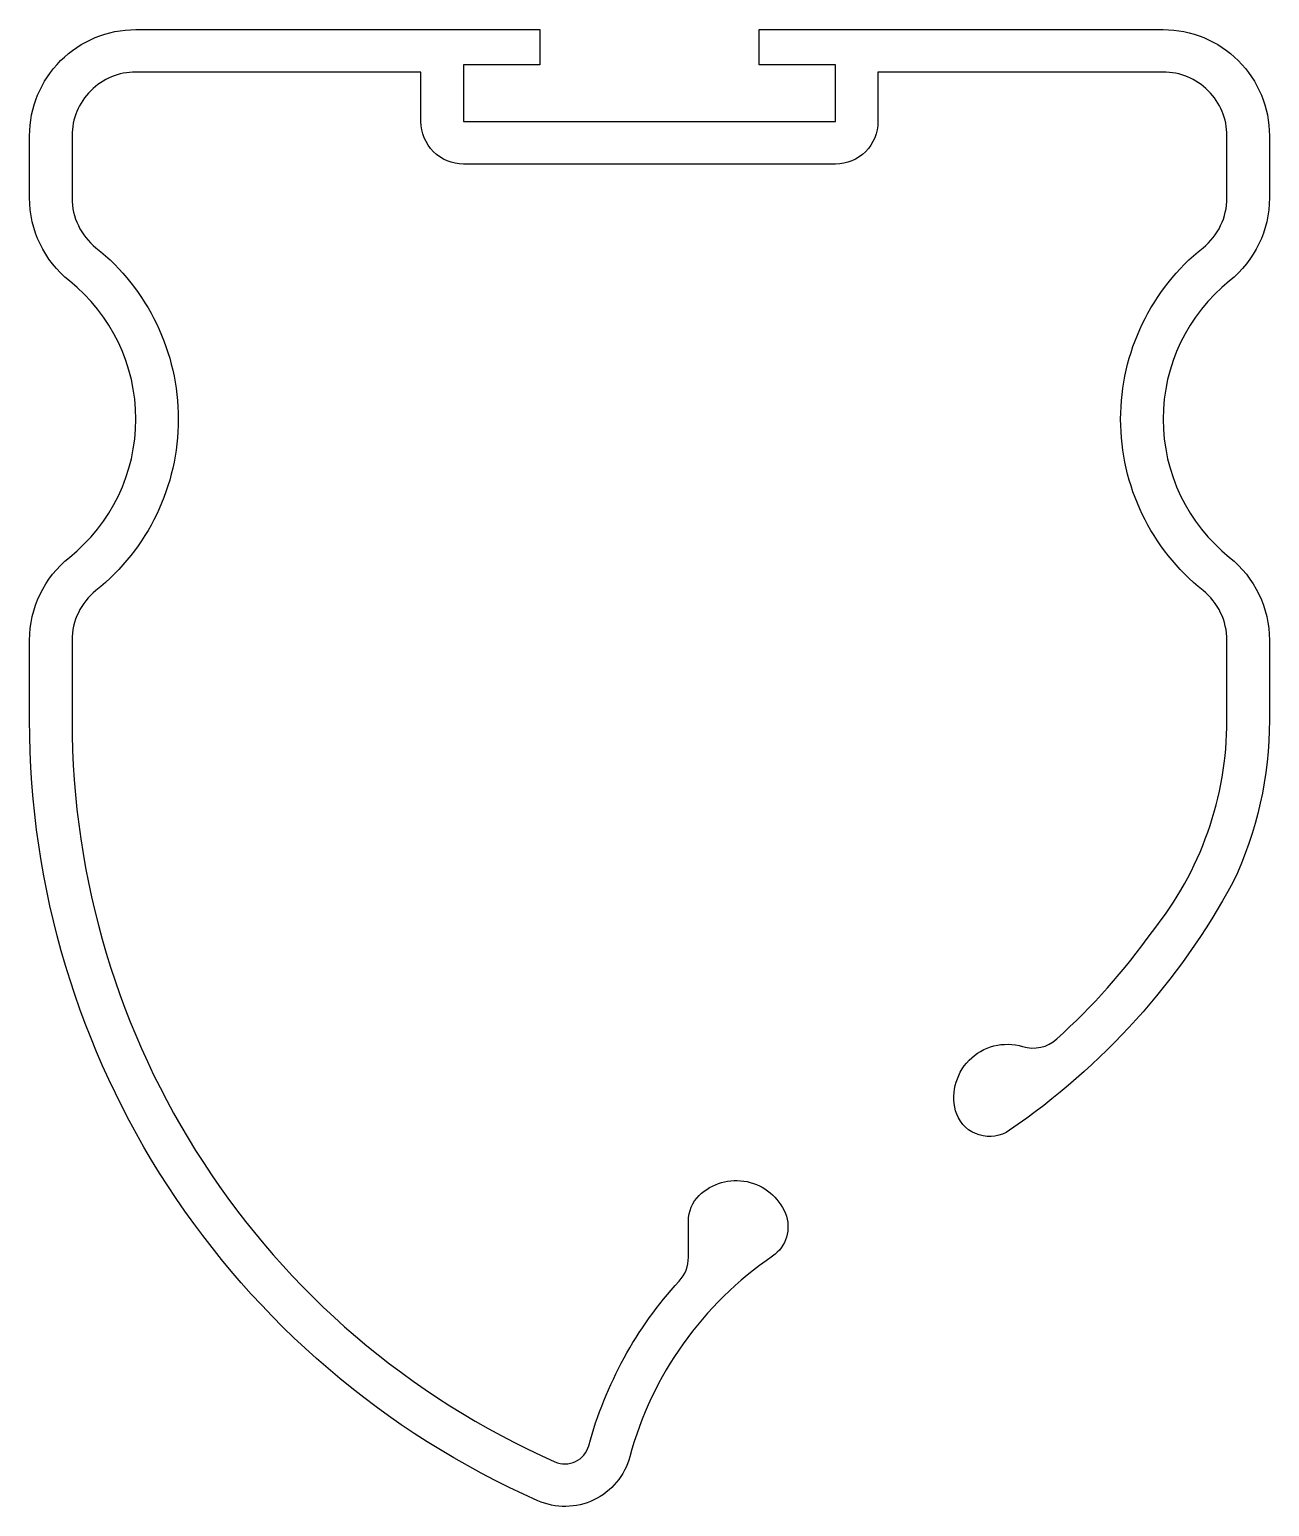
# Model space of a CAD drawing. Extents: x 938.9 to 973.9, y -18.5 to 23.2.
import ezdxf

# ---------------------------------------------------------------- set-up
doc = ezdxf.new("R2010")
doc.units = 0
doc.header["$LTSCALE"] = 15
doc.layers.get('0').update_dxf_attribs({"linetype": 'CONTINUOUS'})

msp = doc.modelspace()

# ---------------------------------------------------------------- linework, layer by layer
msp.add_lwpolyline([(951.165, 22.218), (951.165, 20.618), (961.665, 20.618), (961.665, 22.218), (959.515, 22.218), (959.515, 23.218), (970.915, 23.218, -0.414214), (973.915, 20.218), (973.915, 18.463, -0.227735), (972.79, 16.121, 0.480384), (972.79, 8.315, -0.227735), (973.915, 5.973), (973.915, 3.718, -0.110991), (972.886, -0.86, -0.118848), (966.58, -7.861, -0.480099), (965.086, -7.408, -0.60978), (966.947, -5.498, 0.264246), (967.912, -5.282, 0.053923), (970.611, -2.244, 0.171256), (972.715, 3.718), (972.715, 5.973, 0.227735), (972.04, 7.378, -0.480384), (972.04, 17.058, 0.227735), (972.715, 18.463), (972.715, 20.218, 0.414214), (970.915, 22.018), (962.865, 22.018), (962.865, 20.618, -0.414214), (961.665, 19.418), (951.165, 19.418, -0.414214), (949.965, 20.618), (949.965, 22.018), (941.915, 22.018, 0.414214), (940.115, 20.218), (940.115, 18.463, 0.227735), (940.79, 17.058, -0.480384), (940.79, 7.378, 0.227735), (940.115, 5.973), (940.115, 3.718, 0.296804), (953.746, -17.222, 0.45988), (954.701, -16.766, -0.120018), (957.253, -12.12, 0.187433), (957.515, -11.445), (957.515, -10.42, -0.202943), (957.819, -9.702, -0.530062), (960.25, -10.207, -0.354923), (959.888, -11.415, 0.179337), (955.86, -17.079, -0.45988), (953.261, -18.32, -0.296804), (938.915, 3.718), (938.915, 5.973, -0.227735), (940.04, 8.315, 0.480384), (940.04, 16.121, -0.227735), (938.915, 18.463), (938.915, 20.218, -0.414214), (941.915, 23.218), (953.315, 23.218), (953.315, 22.218)], format="xyb", close=True)

doc.saveas('drawing.dxf')
